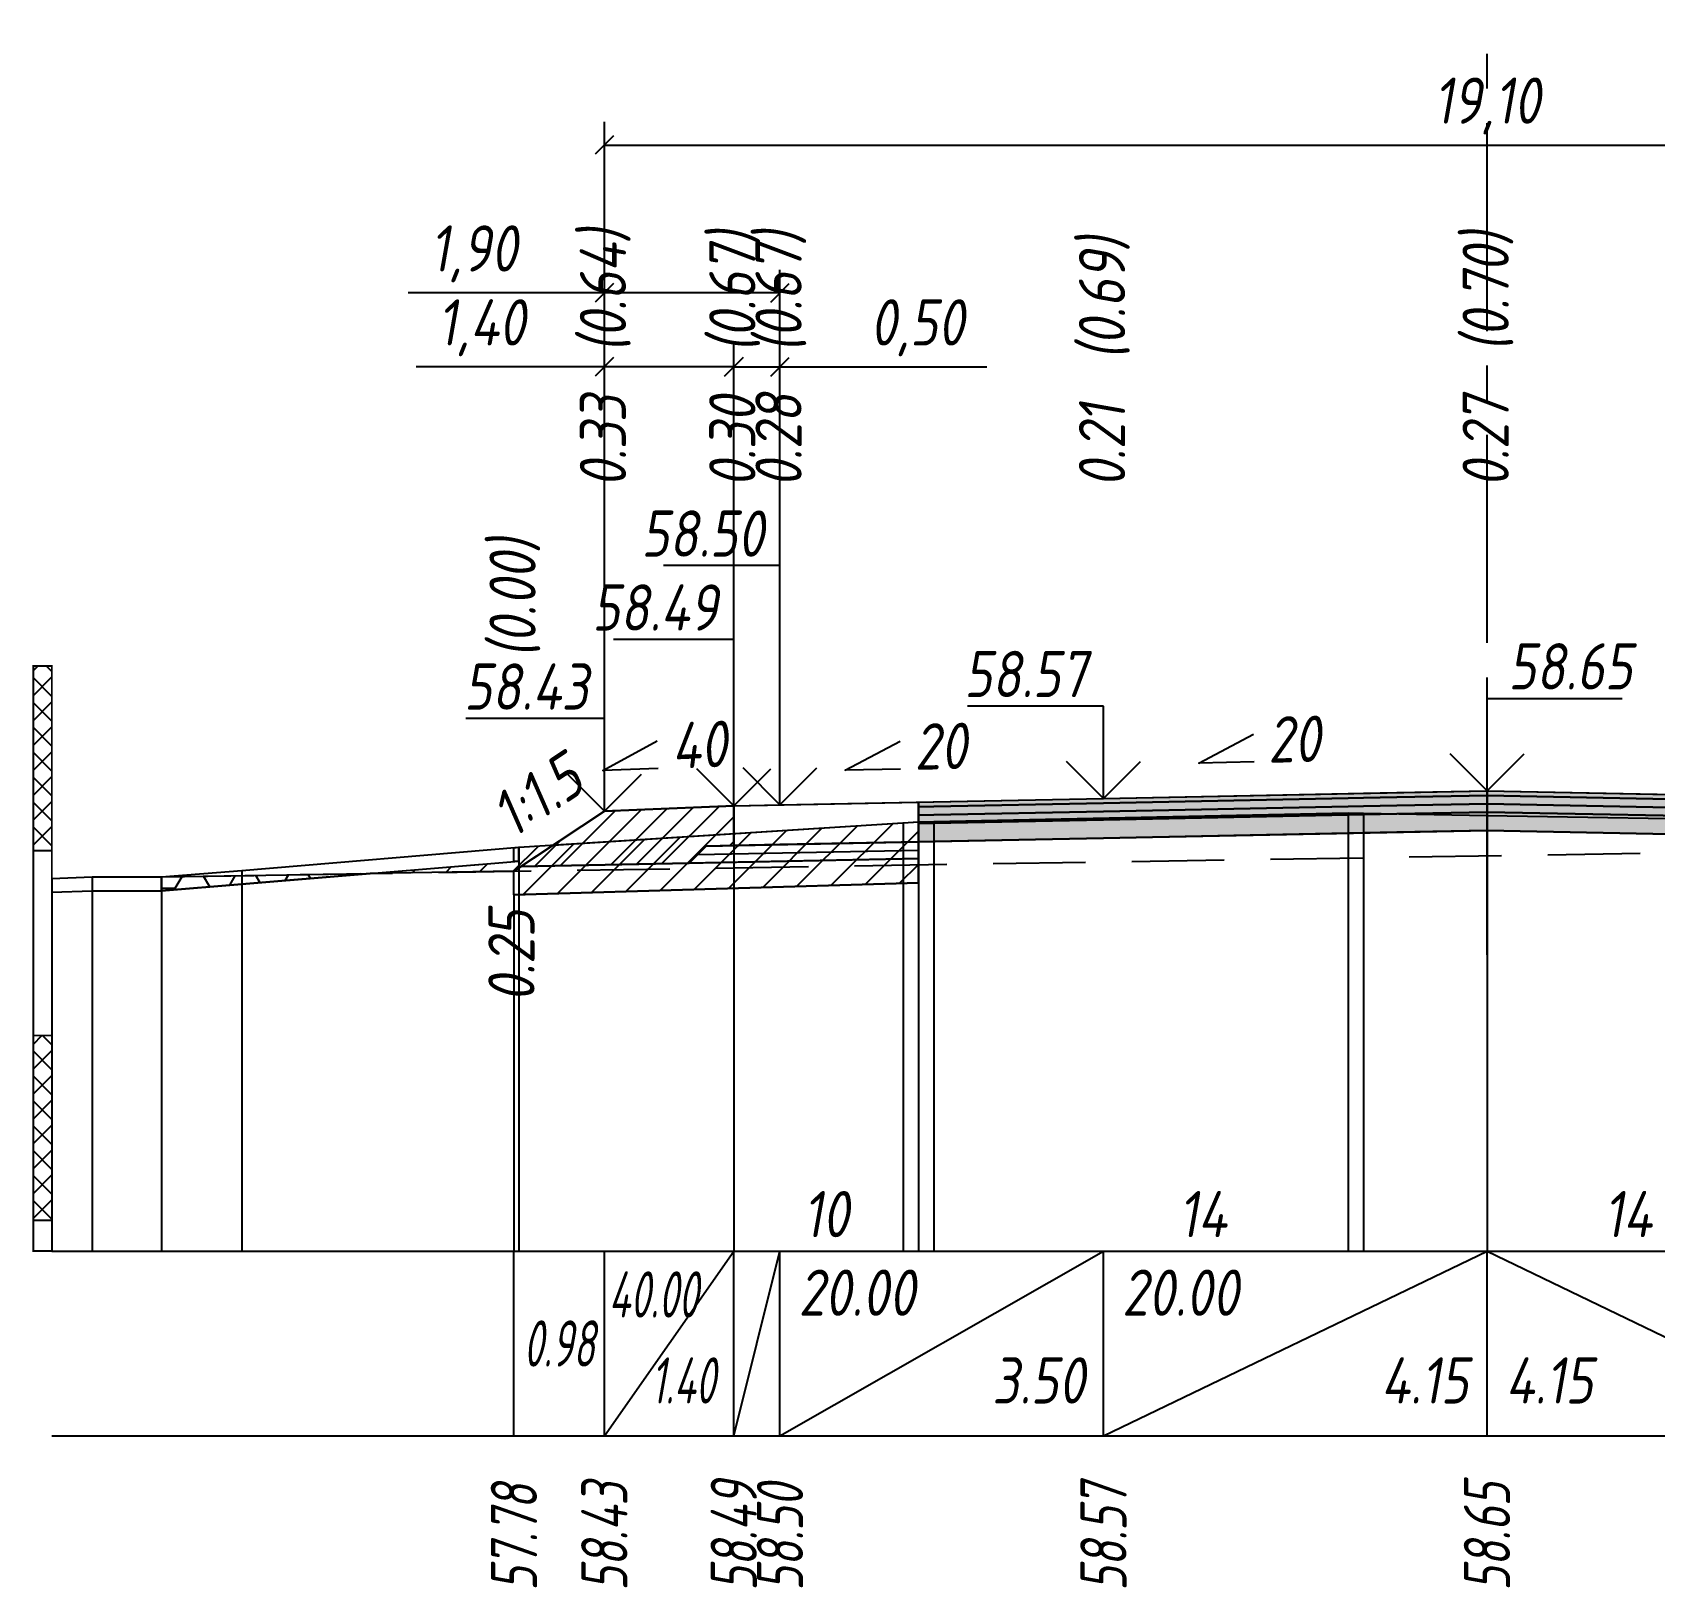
# Model space of a CAD drawing. Extents: x -717 to 1451, y -133302 to 233.
# Drawn here: x 78.9 to 166.7, y -65062.2 to -64978.1 of the extents above; entities that cross this region are included whole.
import ezdxf
from ezdxf.enums import TextEntityAlignment as Align

# ---------------------------------------------------------------- set-up
doc = ezdxf.new("R2010")
doc.units = 0
doc.linetypes.add('осевая2', pattern=[1.125, 0.75, -0.125, 0.125, -0.125])
doc.linetypes.add('штриховая', pattern=[0.75, 0.5, -0.25])
for name, color, linetype in [('Интерполированный поперечник', 2, 'Continuous'), ('Код_514', 1, 'Continuous'), ('Контур_0', 7, 'Continuous'), ('Контур_2521', 7, 'Continuous'), ('Контур_2564', 7, 'Continuous'), ('Контур_2660', 7, 'Continuous'), ('Контур_2665', 7, 'Continuous'), ('Контур_400', 7, 'Continuous'), ('Контур_508', 7, 'Continuous'), ('Контур_512', 7, 'Continuous'), ('Контур_513', 7, 'Continuous'), ('Контур_818', 7, 'Continuous'), ('Красный поперечник', 1, 'Continuous'), ('Линейка абсолютных высот', 7, 'Continuous'), ('Объём_2501', 7, 'Continuous'), ('Объём_2564', 7, 'Continuous'), ('Объём_2650', 7, 'Continuous'), ('Объём_2660', 7, 'Continuous'), ('Объём_2661', 7, 'Continuous'), ('Объём_2665', 7, 'Continuous'), ('Объём_2666', 7, 'Continuous'), ('Объём_2667', 7, 'Continuous'), ('Объём_2668', 7, 'Continuous'), ('Объём_2669', 7, 'Continuous'), ('Объём_2675', 7, 'Continuous'), ('Объём_2753', 7, 'Continuous'), ('Ось', 1, 'осевая2'), ('Откосы', 7, 'Continuous'), ('Отметки покрытия', 7, 'Continuous'), ('Рабочие отметки', 7, 'Continuous'), ('Рабочие отметки доп.', 7, 'Continuous'), ('Слои выравнивания', 7, 'Continuous'), ('Таблица', 7, 'Continuous'), ('Уклоны проезжей части', 7, 'Continuous'), ('Черный поперечник', 3, 'Continuous')]:
    doc.layers.add(name, color=color, linetype=linetype)
for name, color, linetype, true_color in [('Контур_2540', 2, 'Continuous', 0xffff00), ('Контур_2560', 2, 'Continuous', 0xffff00), ('Контур_2561', 7, 'Continuous', 0xff8040), ('Контур_2562', 3, 'Continuous', 0x00ff00), ('Контур_2563', 7, 'Continuous', 0xff8000), ('Контур_2570', 7, 'Continuous', 0x80ff00), ('Контур_2725', 7, 'Continuous', 0x323232), ('Контур_2736', 4, 'Continuous', 0x00ffff), ('Контур_2737', 4, 'Continuous', 0x00ffff), ('Контур_2738', 4, 'Continuous', 0x00ffff), ('Контур_2739', 4, 'Continuous', 0x00ffff), ('Контур_2741', 4, 'Continuous', 0x00ffff), ('Контур_2742', 4, 'Continuous', 0x00ffff), ('Контур_2743', 4, 'Continuous', 0x00ffff), ('Контур_2744', 7, 'Continuous', 0xa4ffff), ('Контур_2745', 7, 'Continuous', 0xa4ffff), ('Контур_2747', 4, 'Continuous', 0x00ffff), ('Контур_2748', 4, 'Continuous', 0x00ffff), ('Контур_2749', 4, 'Continuous', 0x00ffff), ('Контур_2750', 4, 'Continuous', 0x00ffff), ('Контур_2751', 4, 'Continuous', 0x00ffff), ('Контур_2752', 4, 'Continuous', 0x00ffff), ('Контур_2760', 7, 'Continuous', 0x323232), ('Контур_2761', 7, 'Continuous', 0x323232), ('Контур_2762', 7, 'Continuous', 0x323232), ('Контур_2763', 7, 'Continuous', 0x323232), ('Контур_402', 7, 'Continuous', 0xff6464), ('Контур_703', 4, 'Continuous', 0x00ffff), ('Контур_705', 4, 'Continuous', 0x00ffff), ('Контур_707', 4, 'Continuous', 0x00ffff), ('Контур_720', 131, 'Continuous', 0xaaffff), ('Объём_2500', 7, 'Continuous', 0xc0c0c0), ('Объём_2520', 7, 'Continuous', 0x80ffff), ('Объём_2540', 2, 'Continuous', 0xffff00), ('Объём_2560', 2, 'Continuous', 0xffff00), ('Объём_2561', 7, 'Continuous', 0xff8040), ('Объём_2562', 3, 'Continuous', 0x00ff00), ('Объём_2563', 7, 'Continuous', 0xff8000), ('Объём_2570', 7, 'Continuous', 0x80ff00), ('Объём_2600', 7, 'Continuous', 0x808000), ('Объём_2746', 2, 'Continuous', 0xffff00)]:
    doc.layers.add(name, color=color, linetype=linetype, true_color=true_color)
doc.styles.get("Standard").update_dxf_attribs({"font": 'txt', "height": 2.5})
doc.styles.add('М', font='romand.shx', dxfattribs={"width": 0.8, "oblique": 10, "height": 2.5})
doc.dimstyles.new('ISO-25', dxfattribs={"dimtxt": 2.5, "dimasz": 2.5, "dimexe": 1.25, "dimexo": 0.625, "dimtad": 1, "dimtxsty": 'Standard', "dimcen": 2.5, "dimadec": 0, "dimazin": 0, "dimtfac": 1, "dimtmove": 0, "dimatfit": 3, "dimfxl": 1, "dimarcsym": 0})
pattern_1 = [(45.0000013, (0, 0), (-0.67351924, 0.673519211), []), (135.0000003, (0, 0), (-0.673519222, -0.67351923), [])]

# ---------------------------------------------------------------- blocks, each defined once
blk = doc.blocks.new('_Oblique')
at = {"color": 0, "linetype": 'ByBlock', "lineweight": -2}
blk.add_line((-0.5, -0.5), (0.5, 0.5), dxfattribs=at)
blk = doc.blocks.new('*D1564')
at = {"color": 0, "lineweight": -2, "transparency": 16777216}
for p, q in [((109.889, -65019.629), (109.889, -64994.909)), ((116.889, -65019.349), (116.889, -64994.909)), ((109.889, -64996.159), (99.702, -64996.159)), ((116.889, -64996.159), (109.889, -64996.159))]:
    blk.add_line(p, q, dxfattribs=at)
at = {"layer": 'Defpoints', "color": 0, "transparency": 16777216}
for p in [(116.889, -64996.159), (109.889, -65020.254), (116.889, -65019.974)]:
    blk.add_point(p, dxfattribs=at)
at = {"color": 0, "lineweight": -2, "transparency": 16777216, "rotation": 180}
blk.add_blockref('_Oblique', (109.889, -64996.159), dxfattribs=at)
at = {"color": 0, "lineweight": -2, "transparency": 16777216}
blk.add_blockref('_Oblique', (116.889, -64996.159), dxfattribs=at)
at = {"color": 0, "transparency": 16777216, "insert": (103.242, -64994.046), "char_height": 2.5, "width": 8.75, "attachment_point": 5, "style": 'М'}
blk.add_mtext('1,40', dxfattribs=at)
blk = doc.blocks.new('*D1566')
at = {"color": 0, "lineweight": -2, "transparency": 16777216}
for p, q in [((116.889, -65019.349), (116.889, -64994.909)), ((119.389, -65019.299), (119.389, -64994.909)), ((116.889, -64996.159), (119.389, -64996.159)), ((119.389, -64996.159), (130.58, -64996.159))]:
    blk.add_line(p, q, dxfattribs=at)
at = {"layer": 'Defpoints', "color": 0, "transparency": 16777216}
for p in [(119.389, -64996.159), (116.889, -65019.974), (119.389, -65019.924)]:
    blk.add_point(p, dxfattribs=at)
at = {"color": 0, "lineweight": -2, "transparency": 16777216, "rotation": 180}
blk.add_blockref('_Oblique', (116.889, -64996.159), dxfattribs=at)
at = {"color": 0, "lineweight": -2, "transparency": 16777216}
blk.add_blockref('_Oblique', (119.389, -64996.159), dxfattribs=at)
at = {"color": 0, "transparency": 16777216, "insert": (126.818, -64994.046), "char_height": 2.5, "width": 9.16667, "attachment_point": 5, "style": 'М'}
blk.add_mtext('0,50', dxfattribs=at)
blk = doc.blocks.new('*D1569')
at = {"color": 0, "lineweight": -2, "transparency": 16777216}
for p, q in [((109.889, -65019.629), (109.889, -64990.909)), ((119.389, -65019.299), (119.389, -64990.909)), ((109.889, -64992.159), (99.283, -64992.159)), ((119.389, -64992.159), (109.889, -64992.159))]:
    blk.add_line(p, q, dxfattribs=at)
at = {"layer": 'Defpoints', "color": 0, "transparency": 16777216}
for p in [(119.389, -64992.159), (109.889, -65020.254), (119.389, -65019.924)]:
    blk.add_point(p, dxfattribs=at)
at = {"color": 0, "lineweight": -2, "transparency": 16777216, "rotation": 180}
blk.add_blockref('_Oblique', (109.889, -64992.159), dxfattribs=at)
at = {"color": 0, "lineweight": -2, "transparency": 16777216}
blk.add_blockref('_Oblique', (119.389, -64992.159), dxfattribs=at)
at = {"color": 0, "transparency": 16777216, "insert": (102.823, -64990.046), "char_height": 2.5, "width": 8.75, "attachment_point": 5, "style": 'М'}
blk.add_mtext('1,90', dxfattribs=at)
blk = doc.blocks.new('*D1570')
at = {"color": 0, "lineweight": -2, "transparency": 16777216}
for p, q in [((109.889, -65019.629), (109.889, -64982.909)), ((205.389, -65019.629), (205.389, -64982.909)), ((109.889, -64984.159), (205.389, -64984.159))]:
    blk.add_line(p, q, dxfattribs=at)
at = {"layer": 'Defpoints', "color": 0, "transparency": 16777216}
for p in [(205.389, -64984.159), (109.889, -65020.254), (205.389, -65020.254)]:
    blk.add_point(p, dxfattribs=at)
at = {"color": 0, "lineweight": -2, "transparency": 16777216, "rotation": 180}
blk.add_blockref('_Oblique', (109.889, -64984.159), dxfattribs=at)
at = {"color": 0, "lineweight": -2, "transparency": 16777216}
blk.add_blockref('_Oblique', (205.389, -64984.159), dxfattribs=at)
at = {"color": 0, "transparency": 16777216, "insert": (157.639, -64982.046), "char_height": 2.5, "width": 10.41667, "attachment_point": 5, "style": 'М'}
blk.add_mtext('19,10', dxfattribs=at)

msp = doc.modelspace()

# ---------------------------------------------------------------- hatches: boundary and pattern name
at = {"layer": 'Линейка абсолютных высот'}
h = msp.add_hatch(dxfattribs=at)
h.set_pattern_fill('ANSI37', scale=0.3, style=0)
h.set_pattern_definition(pattern_1)
h.paths.add_polyline_path([(80, -65022.341), (80, -65012.341), (79, -65012.341), (79, -65022.341)])
h = msp.add_hatch(dxfattribs=at)
h.set_pattern_fill('ANSI37', scale=0.3, style=0)
h.set_pattern_definition(pattern_1)
h.paths.add_polyline_path([(80, -65042.341), (80, -65032.341), (79, -65032.341), (79, -65042.341)])
at = {"layer": 'Объём_2563'}
h = msp.add_hatch(dxfattribs=at)
h.set_pattern_fill('ANSI31', color=256, scale=0.3)
h.paths.add_polyline_path([(109.889, -65020.191), (116.889, -65019.911), (116.889, -65022.061), (115.389, -65022.091), (114.47, -65023.01), (105.389, -65023.191)])
at = {"layer": 'Объём_2600'}
h = msp.add_hatch(dxfattribs=at)
h.set_pattern_fill('ANSI31', color=6, scale=0.4)
h.paths.add_polyline_path([(126.054, -65020.828), (126.878, -65020.775), (126.878, -65024.069), (105, -65024.725), (105, -65023.45), (97.214, -65023.575), (105.256, -65022.905), (105.256, -65022.155)])
h = msp.add_hatch(dxfattribs=at)
h.set_pattern_fill('HONEY', color=5, scale=0.3)
h.paths.add_polyline_path([(90.286, -65024.151), (85.928, -65024.505), (85.928, -65023.755), (97.214, -65023.575)])
at = {"layer": 'Слои выравнивания'}
for color, points in [(2, [(126.878, -65019.711), (127.718, -65019.695), (136.889, -65019.511), (150.118, -65019.247), (150.95, -65019.23), (152.765, -65019.194), (157.639, -65019.096), (157.639, -65019.346), (152.765, -65019.444), (150.95, -65019.48), (150.118, -65019.497), (136.889, -65019.761), (127.718, -65019.945), (126.878, -65019.961)]), (3, [(126.878, -65019.961), (127.718, -65019.945), (136.889, -65019.761), (150.118, -65019.497), (150.95, -65019.48), (152.765, -65019.444), (157.639, -65019.346), (157.639, -65019.796), (152.765, -65019.894), (150.95, -65019.93), (150.118, -65019.947), (136.889, -65020.211), (127.718, -65020.395), (126.878, -65020.411)]), (2, [(157.639, -65019.096), (172.889, -65019.401), (172.889, -65019.651), (157.639, -65019.346)]), (3, [(157.639, -65019.346), (172.889, -65019.651), (172.889, -65020.101), (157.639, -65019.796)]), (4, [(126.878, -65020.411), (127.718, -65020.395), (136.889, -65020.211), (150.118, -65019.947), (150.95, -65019.93), (152.765, -65019.894), (157.639, -65019.796), (157.639, -65020.246), (152.765, -65020.344), (150.95, -65020.38), (150.118, -65020.397), (136.889, -65020.661), (127.718, -65020.845), (126.878, -65020.861)]), (5, [(126.878, -65020.861), (127.718, -65020.845), (136.889, -65020.661), (150.118, -65020.397), (150.95, -65020.38), (152.765, -65020.344), (157.639, -65020.246), (157.639, -65021.246), (152.765, -65021.344), (150.95, -65021.38), (150.118, -65021.397), (136.889, -65021.661), (127.718, -65021.845), (126.878, -65021.861)]), (4, [(157.639, -65019.796), (172.889, -65020.101), (172.889, -65020.551), (157.639, -65020.246)]), (5, [(157.639, -65020.246), (172.889, -65020.551), (172.889, -65021.551), (157.639, -65021.246)])]:
    msp.add_hatch(color=color, dxfattribs=at).paths.add_polyline_path(points)

# ---------------------------------------------------------------- linework, layer by layer
at = {"layer": 'Интерполированный поперечник', "linetype": 'штриховая', "ltscale": 10, "flags": 128}
msp.add_lwpolyline([(85.928, -65023.755), (216.603, -65021.666)], dxfattribs=at)
at = {"layer": 'Код_514'}
for p, q in [((105, -65054), (105, -65044)), ((109.889, -65054), (109.889, -65044)), ((109.889, -65054), (116.889, -65044)), ((116.889, -65054), (116.889, -65044)), ((116.889, -65054), (119.389, -65044)), ((119.389, -65054), (119.389, -65044)), ((119.389, -65054), (136.889, -65044)), ((136.889, -65054), (136.889, -65044)), ((136.889, -65054), (157.639, -65044)), ((157.639, -65054), (157.639, -65044)), ((157.639, -65044), (178.389, -65054))]:
    msp.add_line(p, q, dxfattribs=at)
at = {"layer": 'Контур_0', "flags": 128}
for points in [[(109.889, -65020.191), (105, -65023.45), (105, -65023.45), (105, -65023.45), (105, -65023.45), (105, -65023.45), (105, -65023.45), (105, -65023.45), (105, -65023.45), (105, -65023.45), (105, -65023.45), (105, -65023.45), (105, -65023.45), (105, -65023.45), (105, -65023.45), (105, -65023.45)], [(109.889, -65020.191), (105, -65023.45), (105, -65023.45), (105, -65023.45), (105, -65023.45), (105, -65023.45), (105, -65023.45), (105, -65023.45), (105, -65023.45), (105, -65023.45), (105, -65023.45), (105, -65023.45), (105, -65023.45), (105, -65023.45), (105, -65023.45), (105, -65023.45), (105, -65023.45), (105, -65023.45), (105, -65023.45), (105, -65023.45), (105, -65023.45), (105, -65023.45), (105, -65023.45), (105, -65023.45), (105, -65023.45), (105, -65023.45), (105, -65023.45), (105, -65023.45), (105, -65023.45), (105, -65023.45)], [(119.389, -65022.011), (116.889, -65022.061), (116.889, -65019.911), (126.878, -65019.711), (126.878, -65021.861), (119.389, -65022.011), (119.389, -65022.011)], [(115.389, -65022.091), (126.878, -65021.861), (126.878, -65022.761), (114.47, -65023.01), (115.389, -65022.091), (115.389, -65022.091)], [(105.389, -65023.191), (114.47, -65023.01), (115.389, -65022.091), (116.889, -65022.061)]]:
    msp.add_lwpolyline(points, dxfattribs=at)
at = {"layer": 'Контур_2521', "color": 250, "flags": 128}
msp.add_lwpolyline([(114.93, -65022.55), (126.878, -65022.311)], dxfattribs=at)
at = {"layer": 'Контур_2540', "flags": 128}
msp.add_lwpolyline([(105.389, -65023.191), (126.878, -65022.761), (126.878, -65024.069), (105, -65024.725), (105, -65023.45), (105.389, -65023.191), (105.389, -65023.191)], dxfattribs=at)
at = {"layer": 'Контур_2560', "flags": 128}
msp.add_lwpolyline([(109.889, -65020.191), (109.889, -65020.191), (109.889, -65020.191), (116.889, -65019.911)], dxfattribs=at)
at = {"layer": 'Контур_2561', "flags": 128}
msp.add_lwpolyline([(116.889, -65019.911), (116.889, -65019.911), (109.889, -65020.191), (109.889, -65020.191), (116.889, -65019.911)], dxfattribs=at)
at = {"layer": 'Контур_2562', "flags": 128}
msp.add_lwpolyline([(109.889, -65020.191), (109.889, -65020.191), (109.889, -65020.191), (109.889, -65020.191), (109.889, -65020.191)], dxfattribs=at)
at = {"layer": 'Контур_2563', "flags": 128}
msp.add_lwpolyline([(109.889, -65020.191), (116.889, -65019.911), (116.889, -65022.061), (115.389, -65022.091), (114.47, -65023.01), (105.389, -65023.191), (109.889, -65020.191), (109.889, -65020.191)], dxfattribs=at)
at = {"layer": 'Контур_2564', "flags": 128}
msp.add_lwpolyline([(109.889, -65020.191), (116.889, -65019.911)], dxfattribs=at)
at = {"layer": 'Контур_2570', "flags": 128}
msp.add_lwpolyline([(80, -65024.587), (82.182, -65024.506), (85.928, -65024.505), (85.928, -65024.505), (90.286, -65024.151), (105.256, -65022.905), (105.256, -65022.155), (126.054, -65020.828), (126.878, -65020.775), (127.718, -65020.759), (150.118, -65020.297), (150.95, -65020.313), (157.639, -65020.426), (172.889, -65020.683), (173.812, -65020.741), (196.892, -65022.091), (196.892, -65022.841), (197.353, -65022.875), (200.955, -65023.38), (205.325, -65023.022), (211.934, -65022.374), (227.573, -65022.513), (236.533, -65022.593), (241.603, -65022.525)], dxfattribs=at)
at = {"layer": 'Контур_2660', "flags": 128}
msp.add_lwpolyline([(105, -65024.725), (126.878, -65024.069)], dxfattribs=at)
at = {"layer": 'Контур_2665', "flags": 128}
msp.add_lwpolyline([(109.889, -65020.191), (109.889, -65020.191)], dxfattribs=at)
at = {"layer": 'Контур_2725', "flags": 128}
msp.add_lwpolyline([(126.878, -65021.861), (127.718, -65021.845), (136.889, -65021.661), (150.118, -65021.397), (150.95, -65021.38), (152.765, -65021.344), (157.639, -65021.246), (172.889, -65021.551)], dxfattribs=at)
at = {"layer": 'Контур_2736', "flags": 128}
msp.add_lwpolyline([(109.889, -65020.191), (105, -65023.45)], dxfattribs=at)
at = {"layer": 'Контур_2737', "flags": 128}
msp.add_lwpolyline([(105, -65023.45), (105, -65023.45)], dxfattribs=at)
at = {"layer": 'Контур_2738', "flags": 128}
msp.add_lwpolyline([(105, -65023.45), (105, -65023.45)], dxfattribs=at)
at = {"layer": 'Контур_2739', "flags": 128}
msp.add_lwpolyline([(105, -65023.45), (105, -65023.45)], dxfattribs=at)
at = {"layer": 'Контур_2741', "flags": 128}
msp.add_lwpolyline([(105, -65023.45), (105, -65023.45)], dxfattribs=at)
at = {"layer": 'Контур_2742', "flags": 128}
msp.add_lwpolyline([(105, -65023.45), (105, -65023.45)], dxfattribs=at)
at = {"layer": 'Контур_2743', "flags": 128}
msp.add_lwpolyline([(105, -65023.45), (105, -65023.45)], dxfattribs=at)
at = {"layer": 'Контур_2744', "flags": 128}
msp.add_lwpolyline([(105, -65023.45), (105, -65023.45)], dxfattribs=at)
msp.add_lwpolyline([(105, -65023.45), (105, -65023.45)], dxfattribs=at)
msp.add_lwpolyline([(105, -65023.45), (105, -65023.45)], dxfattribs=at)
msp.add_lwpolyline([(105, -65023.45), (105, -65023.45)], dxfattribs=at)
msp.add_lwpolyline([(105, -65023.45), (105, -65023.45)], dxfattribs=at)
msp.add_lwpolyline([(105, -65023.45), (105, -65023.45)], dxfattribs=at)
at = {"layer": 'Контур_2745', "flags": 128}
msp.add_lwpolyline([(105, -65023.45), (105, -65023.45)], dxfattribs=at)
msp.add_lwpolyline([(105, -65023.45), (105, -65023.45)], dxfattribs=at)
msp.add_lwpolyline([(105, -65023.45), (105, -65023.45)], dxfattribs=at)
msp.add_lwpolyline([(105, -65023.45), (105, -65023.45)], dxfattribs=at)
msp.add_lwpolyline([(105, -65023.45), (105, -65023.45)], dxfattribs=at)
msp.add_lwpolyline([(105, -65023.45), (105, -65023.45)], dxfattribs=at)
at = {"layer": 'Контур_2747', "flags": 128}
msp.add_lwpolyline([(105, -65023.45), (105, -65023.45)], dxfattribs=at)
at = {"layer": 'Контур_2748', "flags": 128}
msp.add_lwpolyline([(105, -65023.45), (105, -65023.45)], dxfattribs=at)
at = {"layer": 'Контур_2749', "flags": 128}
msp.add_lwpolyline([(105, -65023.45), (105, -65023.45)], dxfattribs=at)
at = {"layer": 'Контур_2750', "flags": 128}
msp.add_lwpolyline([(105, -65023.45), (105, -65023.45)], dxfattribs=at)
at = {"layer": 'Контур_2751', "flags": 128}
msp.add_lwpolyline([(105, -65023.45), (105, -65023.45)], dxfattribs=at)
at = {"layer": 'Контур_2752', "flags": 128}
msp.add_lwpolyline([(105, -65023.45), (105, -65023.45)], dxfattribs=at)
at = {"layer": 'Контур_2760', "flags": 128}
msp.add_lwpolyline([(126.878, -65019.711), (127.718, -65019.695), (136.889, -65019.511), (150.118, -65019.247), (150.95, -65019.23), (152.765, -65019.194), (157.639, -65019.096), (172.889, -65019.401)], dxfattribs=at)
at = {"layer": 'Контур_2761', "flags": 128}
msp.add_lwpolyline([(126.878, -65019.961), (127.718, -65019.945), (136.889, -65019.761), (150.118, -65019.497), (150.95, -65019.48), (152.765, -65019.444), (157.639, -65019.346), (172.889, -65019.651)], dxfattribs=at)
at = {"layer": 'Контур_2762', "flags": 128}
msp.add_lwpolyline([(126.878, -65020.411), (127.718, -65020.395), (136.889, -65020.211), (150.118, -65019.947), (150.95, -65019.93), (152.765, -65019.894), (157.639, -65019.796), (172.889, -65020.101)], dxfattribs=at)
at = {"layer": 'Контур_2763', "flags": 128}
msp.add_lwpolyline([(126.878, -65020.861), (127.718, -65020.845), (136.889, -65020.661), (150.118, -65020.397), (150.95, -65020.38), (152.765, -65020.344), (157.639, -65020.246), (172.889, -65020.551)], dxfattribs=at)
at = {"layer": 'Контур_400', "flags": 128}
for points in [[(116.889, -65019.911), (119.389, -65019.861), (119.389, -65019.861), (119.389, -65019.861), (119.389, -65019.861), (119.389, -65019.861), (119.389, -65019.861), (136.889, -65019.511), (157.639, -65019.096)], [(157.639, -65019.096), (178.389, -65019.511), (195.889, -65019.861), (195.889, -65019.861), (195.889, -65019.861), (195.889, -65019.861), (195.889, -65019.861), (195.889, -65019.861), (198.389, -65019.911)]]:
    msp.add_lwpolyline(points, dxfattribs=at)
at = {"layer": 'Контур_402', "flags": 128}
msp.add_lwpolyline([(105, -65024.725), (126.878, -65024.069), (126.878, -65021.861), (157.639, -65021.246), (172.889, -65021.551), (172.889, -65023.604), (212.28, -65024.785)], dxfattribs=at)
at = {"layer": 'Контур_508', "flags": 128}
msp.add_lwpolyline([(105, -65024.725), (126.878, -65024.069), (126.878, -65021.861), (157.639, -65021.246), (172.889, -65021.551), (172.889, -65023.604), (212.28, -65024.785), (212.28, -65024), (213.102, -65024), (216.603, -65021.666)], dxfattribs=at)
at = {"layer": 'Контур_512', "flags": 128}
msp.add_lwpolyline([(105, -65024.725), (126.878, -65024.069)], dxfattribs=at)
at = {"layer": 'Контур_513', "flags": 128}
msp.add_lwpolyline([(105, -65024.725), (126.878, -65024.069), (126.878, -65021.861), (157.639, -65021.246), (172.889, -65021.551), (172.889, -65023.604), (212.28, -65024.785), (212.28, -65024), (213.102, -65024), (216.603, -65021.666)], dxfattribs=at)
at = {"layer": 'Контур_703', "flags": 128}
for points in [[(109.889, -65020.191), (105, -65023.45)], [(105, -65023.45), (105, -65023.45)]]:
    msp.add_lwpolyline(points, dxfattribs=at)
at = {"layer": 'Контур_705', "flags": 128}
msp.add_lwpolyline([(105, -65023.45), (105, -65023.45)], dxfattribs=at)
at = {"layer": 'Контур_707', "flags": 128}
msp.add_lwpolyline([(105, -65023.45), (105, -65023.45)], dxfattribs=at)
at = {"layer": 'Контур_720', "flags": 128}
msp.add_lwpolyline([(105, -65023.45), (105, -65023.45)], dxfattribs=at)
at = {"layer": 'Контур_818', "flags": 128}
msp.add_lwpolyline([(105, -65022.927), (105.256, -65022.905), (105.256, -65022.155), (126.054, -65020.828), (126.878, -65020.775), (127.718, -65020.759), (150.118, -65020.297), (150.95, -65020.313), (157.639, -65020.426), (172.889, -65020.683), (173.812, -65020.741), (196.892, -65022.091), (196.892, -65022.841), (197.353, -65022.875), (200.955, -65023.38), (205.325, -65023.022), (211.934, -65022.374), (216.603, -65022.416)], dxfattribs=at)
at = {"layer": 'Красный поперечник'}
for p, q in [((136.889, -65019.511), (157.639, -65019.096)), ((157.639, -65019.096), (178.389, -65019.511)), ((105, -65023.45), (109.889, -65020.191)), ((109.889, -65020.191), (116.889, -65019.911)), ((116.889, -65019.911), (119.389, -65019.861)), ((119.389, -65019.861), (136.889, -65019.511)), ((126.878, -65024.069), (126.878, -65044)), ((105, -65024.725), (105, -65044))]:
    msp.add_line(p, q, dxfattribs=at)
at = {"layer": 'Линейка абсолютных высот', "color": 7, "const_width": 0.1, "flags": 128}
for points in [[(80, -65022.341), (80, -65012.341), (79, -65012.341), (79, -65022.341), (80, -65022.341)], [(80, -65032.341), (80, -65022.341), (79, -65022.341), (79, -65032.341), (80, -65032.341)], [(80, -65042.341), (80, -65032.341), (79, -65032.341), (79, -65042.341), (80, -65042.341)], [(80, -65044), (80, -65042.341), (79, -65042.341), (79, -65044), (80, -65044)]]:
    msp.add_lwpolyline(points, dxfattribs=at)
at = {"layer": 'Объём_2500', "flags": 128}
msp.add_lwpolyline([(119.389, -65022.011), (116.889, -65022.061), (116.889, -65019.911), (126.878, -65019.711), (126.878, -65021.861), (119.389, -65022.011), (119.389, -65022.011)], dxfattribs=at)
at = {"layer": 'Объём_2501', "flags": 128}
for points in [[(116.889, -65019.911), (119.389, -65019.861), (119.389, -65019.861), (119.389, -65019.861), (119.389, -65019.861), (119.389, -65019.861), (119.389, -65019.861), (136.889, -65019.511), (157.639, -65019.096)], [(157.639, -65019.096), (178.389, -65019.511), (195.889, -65019.861), (195.889, -65019.861), (195.889, -65019.861), (195.889, -65019.861), (195.889, -65019.861), (195.889, -65019.861), (198.389, -65019.911)]]:
    msp.add_lwpolyline(points, dxfattribs=at)
at = {"layer": 'Объём_2520', "color": 250, "flags": 128}
msp.add_lwpolyline([(115.389, -65022.091), (126.878, -65021.861), (126.878, -65022.761), (114.47, -65023.01), (115.389, -65022.091), (115.389, -65022.091)], dxfattribs=at)
at = {"layer": 'Объём_2540', "flags": 128}
msp.add_lwpolyline([(105.389, -65023.191), (126.878, -65022.761), (126.878, -65024.069), (105, -65024.725), (105, -65023.45), (105.389, -65023.191), (105.389, -65023.191)], dxfattribs=at)
at = {"layer": 'Объём_2560', "flags": 128}
msp.add_lwpolyline([(109.889, -65020.191), (109.889, -65020.191), (109.889, -65020.191), (116.889, -65019.911)], dxfattribs=at)
at = {"layer": 'Объём_2561', "flags": 128}
msp.add_lwpolyline([(116.889, -65019.911), (116.889, -65019.911), (109.889, -65020.191), (109.889, -65020.191), (116.889, -65019.911)], dxfattribs=at)
at = {"layer": 'Объём_2562', "flags": 128}
msp.add_lwpolyline([(109.889, -65020.191), (109.889, -65020.191), (109.889, -65020.191), (109.889, -65020.191), (109.889, -65020.191)], dxfattribs=at)
at = {"layer": 'Объём_2563', "color": 250, "flags": 128}
msp.add_lwpolyline([(109.889, -65020.191), (116.889, -65019.911), (116.889, -65022.061), (115.389, -65022.091), (114.47, -65023.01), (105.389, -65023.191), (109.889, -65020.191), (109.889, -65020.191)], dxfattribs=at)
at = {"layer": 'Объём_2564', "flags": 128}
msp.add_lwpolyline([(109.889, -65020.191), (116.889, -65019.911)], dxfattribs=at)
at = {"layer": 'Объём_2570', "flags": 128}
msp.add_lwpolyline([(105, -65022.927), (105, -65022.177), (105.256, -65022.155), (105.256, -65022.905), (105, -65022.927), (105, -65022.927)], dxfattribs=at)
at = {"layer": 'Объём_2600', "color": 5, "flags": 128}
msp.add_lwpolyline([(90.286, -65024.151), (85.928, -65024.505), (85.928, -65023.755), (97.214, -65023.575), (90.286, -65024.151), (90.286, -65024.151)], dxfattribs=at)
at = {"layer": 'Объём_2650', "color": 6, "flags": 128}
msp.add_lwpolyline([(126.054, -65020.828), (126.878, -65020.775), (126.878, -65024.069), (105, -65024.725), (105, -65023.45), (97.214, -65023.575), (105.256, -65022.905), (105.256, -65022.155), (126.054, -65020.828), (126.054, -65020.828)], dxfattribs=at)
at = {"layer": 'Объём_2660', "flags": 128}
msp.add_lwpolyline([(105, -65024.725), (126.878, -65024.069)], dxfattribs=at)
at = {"layer": 'Объём_2661', "flags": 128}
msp.add_lwpolyline([(109.889, -65020.191), (105, -65023.45)], dxfattribs=at)
at = {"layer": 'Объём_2665', "flags": 128}
msp.add_lwpolyline([(109.889, -65020.191), (109.889, -65020.191)], dxfattribs=at)
at = {"layer": 'Объём_2666', "flags": 128}
msp.add_lwpolyline([(109.889, -65020.191), (105, -65023.45)], dxfattribs=at)
at = {"layer": 'Объём_2667', "flags": 128}
msp.add_lwpolyline([(105, -65023.45), (105, -65023.45)], dxfattribs=at)
msp.add_lwpolyline([(105, -65023.45), (105, -65023.45)], dxfattribs=at)
at = {"layer": 'Объём_2668', "flags": 128}
msp.add_lwpolyline([(105, -65023.45), (105, -65023.45)], dxfattribs=at)
msp.add_lwpolyline([(105, -65023.45), (105, -65023.45)], dxfattribs=at)
at = {"layer": 'Объём_2669', "flags": 128}
msp.add_lwpolyline([(105, -65023.45), (105, -65023.45)], dxfattribs=at)
msp.add_lwpolyline([(105, -65023.45), (105, -65023.45)], dxfattribs=at)
at = {"layer": 'Объём_2675', "flags": 128}
msp.add_lwpolyline([(105, -65023.45), (105, -65023.45)], dxfattribs=at)
msp.add_lwpolyline([(105, -65023.45), (105, -65023.45)], dxfattribs=at)
msp.add_lwpolyline([(105, -65023.45), (105, -65023.45)], dxfattribs=at)
msp.add_lwpolyline([(105, -65023.45), (105, -65023.45)], dxfattribs=at)
msp.add_lwpolyline([(105, -65023.45), (105, -65023.45)], dxfattribs=at)
msp.add_lwpolyline([(105, -65023.45), (105, -65023.45)], dxfattribs=at)
msp.add_lwpolyline([(105, -65023.45), (105, -65023.45)], dxfattribs=at)
msp.add_lwpolyline([(105, -65023.45), (105, -65023.45)], dxfattribs=at)
msp.add_lwpolyline([(105, -65023.45), (105, -65023.45)], dxfattribs=at)
msp.add_lwpolyline([(105, -65023.45), (105, -65023.45)], dxfattribs=at)
msp.add_lwpolyline([(105, -65023.45), (105, -65023.45)], dxfattribs=at)
msp.add_lwpolyline([(105, -65023.45), (105, -65023.45)], dxfattribs=at)
at = {"layer": 'Объём_2746', "flags": 128}
msp.add_lwpolyline([(105, -65023.45), (107.121, -65022.037), (126.878, -65020.775), (126.878, -65024.069), (105, -65024.725), (105, -65023.45), (105, -65023.45)], dxfattribs=at)
at = {"layer": 'Объём_2753', "flags": 128}
msp.add_lwpolyline([(126.878, -65019.711), (126.878, -65019.711)], dxfattribs=at)
at = {"layer": 'Ось', "ltscale": 15}
msp.add_line((157.639, -65027.971), (157.639, -64978.067), dxfattribs=at)
at = {"layer": 'Откосы', "color": 1, "flags": 128}
for points in [[(112.799, -65017.886), (109.801, -65018.006), (112.739, -65016.387)], [(125.913, -65017.919), (122.914, -65017.979), (125.883, -65016.42)], [(145.038, -65017.537), (142.039, -65017.597), (145.008, -65016.037)]]:
    msp.add_lwpolyline(points, dxfattribs=at)
at = {"layer": 'Отметки покрытия', "color": 1}
for p, q in [((119.389, -65006.911), (113.089, -65006.911)), ((119.389, -65019.861), (119.389, -65006.911)), ((116.889, -65010.911), (110.389, -65010.911)), ((116.889, -65019.911), (116.889, -65010.911)), ((157.639, -65019.096), (157.639, -65014.096)), ((157.639, -65014.096), (164.939, -65014.096)), ((136.889, -65014.511), (129.539, -65014.511)), ((136.889, -65019.511), (136.889, -65014.511)), ((109.889, -65015.191), (102.389, -65015.191)), ((109.889, -65020.191), (109.889, -65015.191)), ((136.889, -65019.511), (134.889, -65017.511)), ((136.889, -65019.511), (138.889, -65017.511)), ((157.639, -65019.096), (155.639, -65017.096)), ((157.639, -65019.096), (159.639, -65017.096)), ((109.889, -65020.191), (107.889, -65018.191)), ((109.889, -65020.191), (111.889, -65018.191)), ((116.889, -65019.911), (114.889, -65017.911)), ((116.889, -65019.911), (118.889, -65017.911)), ((119.389, -65019.861), (117.389, -65017.861)), ((119.389, -65019.861), (121.389, -65017.861))]:
    msp.add_line(p, q, dxfattribs=at)
at = {"layer": 'Слои выравнивания'}
for p, q in [((157.639, -65019.096), (157.639, -65044)), ((116.889, -65019.911), (116.889, -65044)), ((126.878, -65019.711), (126.878, -65044))]:
    msp.add_line(p, q, dxfattribs=at)
at = {"layer": 'Слои выравнивания', "color": 2, "flags": 128}
for points in [[(126.878, -65019.711), (127.718, -65019.695), (136.889, -65019.511), (150.118, -65019.247), (150.95, -65019.23), (152.765, -65019.194), (157.639, -65019.096), (157.639, -65019.346), (152.765, -65019.444), (150.95, -65019.48), (150.118, -65019.497), (136.889, -65019.761), (127.718, -65019.945), (126.878, -65019.961)], [(157.639, -65019.096), (172.889, -65019.401), (172.889, -65019.651), (157.639, -65019.346)]]:
    msp.add_lwpolyline(points, close=True, dxfattribs=at)
at = {"layer": 'Слои выравнивания', "color": 3, "flags": 128}
for points in [[(126.878, -65019.961), (127.718, -65019.945), (136.889, -65019.761), (150.118, -65019.497), (150.95, -65019.48), (152.765, -65019.444), (157.639, -65019.346), (157.639, -65019.796), (152.765, -65019.894), (150.95, -65019.93), (150.118, -65019.947), (136.889, -65020.211), (127.718, -65020.395), (126.878, -65020.411)], [(157.639, -65019.346), (172.889, -65019.651), (172.889, -65020.101), (157.639, -65019.796)]]:
    msp.add_lwpolyline(points, close=True, dxfattribs=at)
at = {"layer": 'Слои выравнивания', "color": 4, "flags": 128}
for points in [[(126.878, -65020.411), (127.718, -65020.395), (136.889, -65020.211), (150.118, -65019.947), (150.95, -65019.93), (152.765, -65019.894), (157.639, -65019.796), (157.639, -65020.246), (152.765, -65020.344), (150.95, -65020.38), (150.118, -65020.397), (136.889, -65020.661), (127.718, -65020.845), (126.878, -65020.861)], [(157.639, -65019.796), (172.889, -65020.101), (172.889, -65020.551), (157.639, -65020.246)]]:
    msp.add_lwpolyline(points, close=True, dxfattribs=at)
at = {"layer": 'Слои выравнивания', "color": 5, "flags": 128}
for points in [[(126.878, -65020.861), (127.718, -65020.845), (136.889, -65020.661), (150.118, -65020.397), (150.95, -65020.38), (152.765, -65020.344), (157.639, -65020.246), (157.639, -65021.246), (152.765, -65021.344), (150.95, -65021.38), (150.118, -65021.397), (136.889, -65021.661), (127.718, -65021.845), (126.878, -65021.861)], [(157.639, -65020.246), (172.889, -65020.551), (172.889, -65021.551), (157.639, -65021.246)]]:
    msp.add_lwpolyline(points, close=True, dxfattribs=at)
at = {"layer": 'Таблица'}
for p, q in [((80, -65044), (241.603, -65044)), ((80, -65054), (241.603, -65054))]:
    msp.add_line(p, q, dxfattribs=at)
at = {"layer": 'Черный поперечник', "color": 7}
for p, q in [((126.054, -65020.828), (126.054, -65044)), ((126.878, -65020.775), (126.878, -65044)), ((127.718, -65020.759), (127.718, -65044)), ((150.118, -65020.297), (150.118, -65044)), ((150.95, -65020.313), (150.95, -65044)), ((157.639, -65020.426), (157.639, -65044)), ((105.256, -65022.155), (105.256, -65044)), ((82.182, -65023.756), (82.182, -65044)), ((85.928, -65023.755), (85.928, -65044)), ((90.286, -65023.401), (90.286, -65044)), ((80, -65023.837), (80, -65044))]:
    msp.add_line(p, q, dxfattribs=at)
at = {"layer": 'Черный поперечник', "flags": 128}
msp.add_lwpolyline([(80, -65023.837), (82.182, -65023.756), (85.928, -65023.755), (90.286, -65023.401), (105.256, -65022.155), (126.054, -65020.828), (126.878, -65020.775), (127.718, -65020.759), (150.118, -65020.297), (150.95, -65020.313), (157.639, -65020.426), (172.889, -65020.683), (173.812, -65020.741), (196.892, -65022.091), (197.353, -65022.125), (200.955, -65022.63), (205.325, -65022.272), (211.934, -65021.624), (227.573, -65021.763), (236.533, -65021.843), (241.603, -65021.775)], dxfattribs=at)

# ---------------------------------------------------------------- texts
at = {"layer": 'Код_514', "style": 'М', "oblique": 10}
for s, width, p in [('40.00', 0.6, (110.113, -65045.097)), ('20.00', 0.8, (120.389, -65045)), ('20.00', 0.8, (137.889, -65045))]:
    msp.add_text(s, height=2.5, dxfattribs=dict(at, width=width)).set_placement(p, align=Align.TOP_LEFT)
at = {"layer": 'Код_514', "style": 'М', "oblique": 10, "width": 0.6}
msp.add_text('0.98', height=2.5, dxfattribs=at).set_placement((107.444, -65049), align=Align.MIDDLE_CENTER)
at = {"layer": 'Код_514', "style": 'М', "oblique": 10}
for s, width, p in [('1.40', 0.6, (115.889, -65053)), ('3.50', 0.8, (135.889, -65053)), ('4.15', 0.8, (156.639, -65053))]:
    msp.add_text(s, height=2.5, dxfattribs=dict(at, width=width)).set_placement(p, align=Align.BOTTOM_RIGHT)
at = {"layer": 'Код_514', "style": 'М', "oblique": 10, "width": 0.8}
msp.add_text('4.15', height=2.5, dxfattribs=at).set_placement((158.639, -65053), align=Align.BOTTOM_LEFT)
at = {"layer": 'Код_514', "style": 'М', "oblique": 10, "width": 0.7}
for s, p in [('58.49', (116.889, -65062.382)), ('58.57', (136.889, -65062.382)), ('58.65', (157.639, -65062.382)), ('57.78', (105, -65062.382)), ('58.43', (109.889, -65062.382)), ('58.50', (119.389, -65062.382))]:
    msp.add_text(s, height=2.5, rotation=90, dxfattribs=at).set_placement(p, align=Align.MIDDLE_LEFT)
at = {"layer": 'Отметки покрытия', "color": 1, "style": 'М', "oblique": 10, "width": 0.8}
for s, p in [('58.50', (118.53, -65007.18)), ('58.49', (116.03, -65011.18)), ('58.43', (109.03, -65015.46)), ('58.57', (136.03, -65014.78))]:
    msp.add_text(s, height=2.5, dxfattribs=at).set_placement(p, align=Align.BOTTOM_RIGHT)
msp.add_text('58.65', height=2.5, dxfattribs=at).set_placement((158.78, -65014.365), align=Align.BOTTOM_LEFT)
at = {"layer": 'Рабочие отметки', "color": 1, "style": 'М', "oblique": 10, "width": 0.8}
for s, p in [('0.28', (119.311, -65002.661)), ('0.33', (109.811, -65002.661)), ('0.30', (116.811, -65002.661)), ('0.21', (136.811, -65002.661)), ('0.27', (157.561, -65002.661))]:
    msp.add_text(s, height=2.5, rotation=90, dxfattribs=at).set_placement(p, align=Align.MIDDLE_LEFT)
msp.add_text('0.25', height=2.5, rotation=90, dxfattribs=at).set_placement((104.861, -65025.533), align=Align.MIDDLE_RIGHT)
at = {"layer": 'Рабочие отметки доп.', "color": 1, "style": 'М', "oblique": 10, "width": 0.8}
for s, p in [('(0.64)', (109.811, -64995.361)), ('(0.67)', (116.811, -64995.361)), ('(0.67)', (119.311, -64995.361)), ('(0.70)', (157.561, -64995.311)), ('(0.69)', (136.811, -64995.761)), ('(0.00)', (104.922, -65011.881))]:
    msp.add_text(s, height=2.5, rotation=90, dxfattribs=at).set_placement(p, align=Align.MIDDLE_LEFT)
at = {"layer": 'Слои выравнивания', "style": 'М', "oblique": 10, "width": 0.8}
for s, p in [('10', (121.884, -65044)), ('14', (142.259, -65044)), ('14', (165.264, -65044))]:
    msp.add_text(s, height=2.5, dxfattribs=at).set_placement(p, align=Align.BOTTOM_CENTER)
at = {"layer": 'Уклоны проезжей части', "color": 1, "style": 'М', "oblique": 10, "width": 0.8}
for s, rotation, p in [('40', 2.29061, (115.103, -65018.602)), ('20', 1.14576, (128.119, -65018.686)), ('20', 1.14576, (147.244, -65018.304)), ('1:1.5', 33.69007, (107.375, -65020.989))]:
    msp.add_text(s, height=2.5, rotation=rotation, dxfattribs=at).set_placement(p, align=Align.BOTTOM_CENTER)

# ---------------------------------------------------------------- dimensions: what is measured, and where the dimension line sits
at = {"color": 5}
dim = msp.add_linear_dim(base=(205.389, -64984.159), p1=(109.889, -65020.254), p2=(205.389, -65020.254), angle=180, dimstyle='ISO-25', override={"dimasz": 1, "dimlfac": 0.2, "dimzin": 0, "dimtxsty": 'М', "dimblk1": 'Oblique', "dimblk2": 'Oblique', "dimsah": 1}, dxfattribs=at)
dim.commit()
dim.dimension.update_dxf_attribs({"geometry": '*D1570', "text_midpoint": (157.639, -64982.046)})
for base, p1, p2, picture, middle in [((119.389, -64992.159), (109.889, -65020.254), (119.389, -65019.924), '*D1569', (102.823, -64992.159)), ((116.889, -64996.159), (109.889, -65020.254), (116.889, -65019.974), '*D1564', (103.242, -64996.159)), ((119.389, -64996.159), (116.889, -65019.974), (119.389, -65019.924), '*D1566', (126.818, -64996.159))]:
    dim = msp.add_linear_dim(base=base, p1=p1, p2=p2, angle=180, dimstyle='ISO-25', override={"dimasz": 1, "dimlfac": 0.2, "dimzin": 0, "dimtxsty": 'М', "dimblk1": 'Oblique', "dimblk2": 'Oblique', "dimsah": 1}, dxfattribs=at)
    dim.commit()
    dim.dimension.update_dxf_attribs({"geometry": picture, "text_midpoint": middle, "dimtype": 160})

doc.saveas('drawing.dxf')
